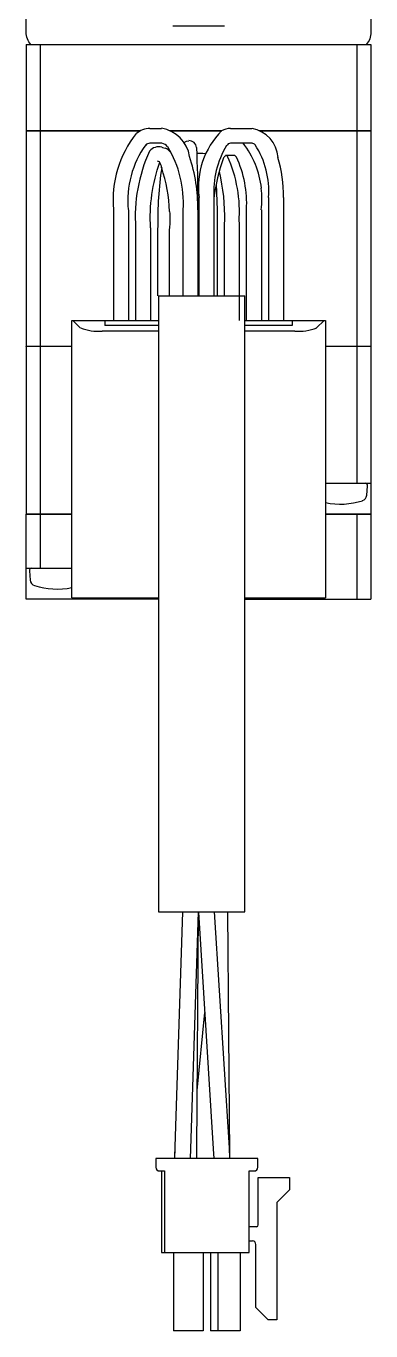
# Model space of a CAD drawing. Extents: x 0 to 753, y -8 to 439.
# Drawn here: x 405.5 to 433.5, y 111.6 to 217.5 of the extents above; entities that cross this region are included whole.
import ezdxf

# ---------------------------------------------------------------- set-up
doc = ezdxf.new("R2010")
doc.units = 0
doc.header["$LTSCALE"] = 0.5
doc.layers.add('MSM_CONTINUOUS', color=7, linetype='CONTINUOUS')

msp = doc.modelspace()

# ---------------------------------------------------------------- linework, layer by layer
at = {"layer": 'MSM_CONTINUOUS'}
for p, q in [((433.52, 236.51), (433.52, 217.01)), ((405.52, 217.01), (405.52, 219.01)), ((421.62, 217.51), (417.42, 217.51)), ((405.52, 216.01), (405.52, 209.02)), ((405.52, 216.01), (433.52, 216.01)), ((406.67, 216.01), (406.67, 209.02)), ((432.36, 216.01), (432.36, 209.02)), ((433.52, 216.01), (433.52, 209.02)), ((414.81, 209.02), (405.52, 209.02)), ((405.52, 209.01), (405.52, 191.52)), ((405.52, 209.01), (414.79, 209.01)), ((405.53, 209.01), (405.53, 209.02)), ((406.67, 209.01), (406.67, 209.02)), ((406.67, 209.01), (406.67, 191.52)), ((415.56, 209.21), (416.52, 209.21)), ((421.41, 209.02), (417.17, 209.02)), ((417.19, 209.01), (421.4, 209.01)), ((422.12, 209.21), (423.86, 209.21)), ((433.52, 209.02), (424.46, 209.02)), ((424.48, 209.01), (433.52, 209.01)), ((432.36, 209.01), (432.36, 209.02)), ((432.36, 209.01), (432.36, 191.52)), ((433.51, 209.01), (433.51, 209.02)), ((433.52, 209.01), (433.52, 191.52)), ((416.54, 208.01), (415.56, 208.01)), ((416.55, 207.69), (416.6, 207.67)), ((416.6, 207.67), (416.8, 207.6)), ((418.35, 208.05), (418.53, 208.17)), ((418.53, 208.17), (418.72, 208.21)), ((423.86, 208.01), (422.12, 208.01)), ((416.34, 206.49), (416.19, 206.55)), ((419.38, 207.21), (419.44, 207.21)), ((419.44, 207.21), (419.84, 207.21)), ((419.84, 207.21), (419.88, 207.21)), ((419.88, 207.21), (420.1, 207.16)), ((422.46, 207.01), (421.72, 207.01)), ((420.94, 204.67), (421.02, 202.61)), ((419.57, 195.61), (419.57, 203.61)), ((420.77, 203.61), (420.77, 195.61)), ((425.22, 193.61), (425.22, 203.61)), ((426.42, 203.61), (426.42, 193.61)), ((412.62, 202.61), (412.62, 193.61)), ((413.82, 202.61), (413.82, 193.61)), ((418.27, 195.61), (418.27, 202.61)), ((419.47, 202.61), (419.47, 195.61)), ((421.02, 202.61), (421.02, 195.61)), ((423.42, 193.61), (423.42, 202.61)), ((424.62, 202.61), (424.62, 193.61)), ((421.62, 195.61), (421.62, 201.61)), ((422.82, 201.61), (422.82, 193.61)), ((414.42, 193.61), (414.42, 201.13)), ((415.62, 201.13), (415.62, 193.61)), ((416.22, 195.61), (416.22, 201.15)), ((417.17, 195.61), (417.17, 201.06)), ((416.28, 195.61), (423.28, 195.61)), ((416.28, 195.61), (416.28, 145.61)), ((423.28, 145.61), (423.28, 195.61)), ((409.22, 171.11), (409.22, 193.61)), ((409.22, 193.61), (416.28, 193.61)), ((409.92, 193.01), (409.32, 193.61)), ((416.28, 192.75), (411.7, 192.75)), ((411.92, 193.61), (411.92, 193.22)), ((416.28, 193.22), (411.92, 193.22)), ((423.28, 193.61), (429.82, 193.61)), ((427.12, 193.22), (423.28, 193.22)), ((427.34, 192.75), (423.28, 192.75)), ((427.12, 193.61), (427.12, 193.22)), ((429.71, 193.61), (429.11, 193.01)), ((429.82, 193.61), (429.82, 171.11)), ((405.52, 191.52), (409.22, 191.52)), ((405.52, 191.51), (405.52, 177.91)), ((409.22, 191.51), (405.52, 191.51)), ((405.53, 191.51), (405.53, 191.52)), ((406.67, 191.51), (406.67, 191.52)), ((406.67, 191.51), (406.67, 177.91)), ((429.82, 191.52), (433.52, 191.52)), ((433.52, 191.51), (429.82, 191.51)), ((432.36, 191.51), (432.36, 191.52)), ((432.36, 191.51), (432.36, 180.41)), ((433.51, 191.51), (433.51, 191.52)), ((433.52, 191.51), (433.52, 177.91)), ((429.82, 180.41), (433.52, 180.41)), ((433.18, 179.42), (433.25, 180.19)), ((405.52, 177.91), (409.22, 177.91)), ((409.22, 177.9), (405.52, 177.9)), ((405.52, 171.01), (405.52, 177.9)), ((405.53, 177.91), (405.53, 177.9)), ((406.67, 177.91), (406.67, 177.9)), ((406.67, 177.9), (406.67, 173.51)), ((429.82, 177.91), (433.52, 177.91)), ((433.52, 177.9), (429.82, 177.9)), ((432.36, 177.91), (432.36, 177.9)), ((432.36, 177.9), (432.36, 171.01)), ((433.51, 177.91), (433.51, 177.9)), ((433.52, 177.9), (433.52, 171.01)), ((405.52, 173.51), (409.22, 173.51)), ((405.79, 173.3), (405.85, 172.53)), ((416.28, 171.01), (405.52, 171.01)), ((409.22, 171.11), (416.28, 171.11)), ((409.27, 171.11), (409.27, 171.01)), ((423.28, 171.11), (429.82, 171.11)), ((423.28, 171.01), (433.52, 171.01)), ((416.28, 145.61), (423.28, 145.61)), ((418.22, 145.61), (417.57, 125.73)), ((418.89, 126.4), (419.52, 145.61)), ((419.37, 126.28), (419.52, 145.59)), ((419.52, 145.59), (420.72, 126.39)), ((422.02, 126.47), (420.82, 145.61)), ((422.07, 125.94), (421.91, 145.61)), ((419.41, 131.13), (420.03, 137.46)), ((417.59, 126.45), (417.57, 125.61)), ((418.87, 125.61), (418.89, 126.4)), ((419.37, 125.61), (419.37, 126.28)), ((420.72, 126.39), (420.75, 125.61)), ((422.05, 125.61), (422.02, 126.47)), ((422.07, 125.61), (422.06, 126.22)), ((416.05, 125.61), (416.05, 124.89)), ((424.33, 125.61), (416.05, 125.61)), ((417.57, 125.73), (417.57, 125.61)), ((422.07, 125.61), (422.07, 125.94)), ((424.33, 124.89), (424.33, 125.61)), ((416.35, 124.59), (416.76, 124.59)), ((416.51, 124.59), (416.51, 117.96)), ((416.76, 124.59), (416.76, 117.96)), ((423.62, 124.59), (424.03, 124.59)), ((423.62, 117.96), (423.62, 124.59)), ((424.37, 120.21), (424.37, 124.06)), ((424.37, 124.06), (426.9, 124.06)), ((426.9, 124.06), (426.9, 123.06)), ((426.9, 123.06), (425.88, 122.04)), ((425.88, 122.04), (425.88, 112.5)), ((424.22, 120.06), (423.62, 120.06)), ((423.62, 118.91), (423.9, 118.91)), ((424.18, 113.5), (424.18, 118.63)), ((416.51, 117.96), (423.62, 117.96)), ((417.49, 117.96), (417.49, 111.61)), ((419.89, 117.96), (419.89, 111.61)), ((420.49, 117.96), (420.49, 111.61)), ((421.09, 117.96), (421.09, 111.61)), ((422.89, 117.96), (422.89, 111.61)), ((425.18, 112.5), (424.18, 113.5)), ((425.88, 112.5), (425.18, 112.5)), ((419.89, 111.61), (417.49, 111.61)), ((422.89, 111.61), (420.49, 111.61))]:
    msp.add_line(p, q, dxfattribs=at)
at = {"layer": 'MSM_CONTINUOUS', "extrusion": (0, 0, -1)}
for centre, radius, start, end in [((-407.02, 217.01), 1.5, 318.1897, 0), ((-432.02, 217.01), 1.5, 180, 221.8103), ((-429.38, 201.9), 13.78, 356.7908, 19.3093), ((-405.82, 202.04), 15.8, 166.5872, 181.5576), ((-432.96, 203.08), 13.5, 357.9949, 5.1375), ((-391.89, 201.81), 25.29, 178.5191, 181.6777)]:
    msp.add_arc(centre, radius, start, end, dxfattribs=at)
at = {"layer": 'MSM_CONTINUOUS'}
for centre, radius, start, end in [((421.32, 203.37), 8.74, 141.6765, 184.9803), ((415.6, 207.49), 1.72, 91.1046, 130.9976), ((416.08, 206.5), 2.75, 8.9432, 80.7276), ((425.94, 204.46), 6.43, 134.963, 187.5807), ((422.13, 207.76), 1.45, 90.4058, 120.4027), ((423.39, 206.65), 2.6, 4.529, 79.4489), ((421.5, 203.36), 7.72, 144.3313, 185.5619), ((415.64, 207.39), 0.622, 96.9392, 131.0969), ((416.3, 206.74), 0.978, 75.1348, 141.2961), ((416.32, 207.15), 0.889, 38.882, 76.1339), ((416.35, 206.48), 1.21, 40.2216, 68.1544), ((409.64, 203.19), 8.65, 356.1439, 31.4476), ((418.74, 207.59), 0.622, 5.0583, 91.8855), ((349.49, 203.89), 69.98, 359.4917, 3.0744), ((427.88, 204.09), 7.13, 148.56, 183.8379), ((422.19, 207.54), 0.476, 98.6138, 146.2676), ((417.42, 203.55), 7.25, 6.3701, 38.0137), ((423.76, 207.5), 0.517, 45.2404, 78.1418), ((418.37, 204.12), 6.86, 355.7338, 33.1423), ((427.11, 202.05), 12.73, 155.3814, 184.1546), ((406.53, 202.8), 12.93, 359.1445, 18.5736), ((434.82, 201.9), 14.15, 159.6946, 173.3429), ((422.14, 206.47), 0.679, 127.4987, 149.8257), ((421.67, 206.78), 0.266, 34.411, 59.3913), ((411.88, 202.45), 10.96, 355.615, 24.1334), ((421.62, 206.09), 1.25, 39.0936, 47.7837), ((414.71, 203.14), 8.72, 356.5414, 25.3793), ((415.02, 203.72), 11.39, 359.4263, 15.9737), ((443.08, 201.89), 26.87, 171.1484, 181.5762), ((415.68, 205.96), 0.846, 3.0873, 38.5311), ((403.42, 201.79), 13.77, 2.8028, 17.8241), ((416.21, 203.48), 8.45, 354.0847, 5.9153), ((411.48, 197.38), 4.64, 250.4546, 272.713), ((427.58, 197.25), 4.51, 266.9565, 289.8759), ((433.05, 180.21), 0.2, 355, 90), ((431.02, 184.71), 6, 258.463, 287.6292), ((432.68, 179.47), 0.5, 287.6292, 355), ((405.98, 173.32), 0.2, 108.1949, 185), ((406.35, 172.58), 0.5, 185, 252.3708), ((408.02, 177.82), 6, 252.3708, 281.537), ((416.35, 124.89), 0.3, 180, 270), ((424.03, 124.89), 0.3, 270, 0), ((424.22, 120.21), 0.15, 270, 0), ((423.9, 118.63), 0.28, 0, 90)]:
    msp.add_arc(centre, radius, start, end, dxfattribs=at)

doc.saveas('drawing.dxf')
